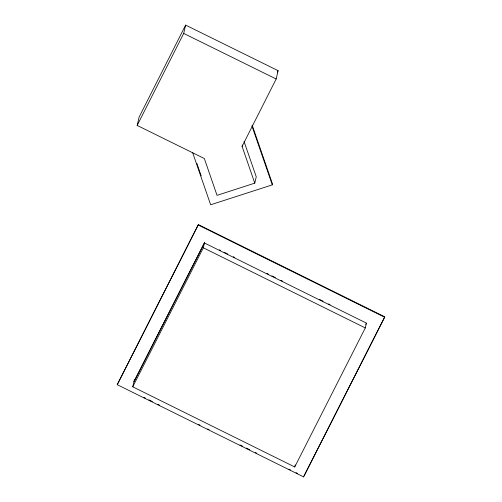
<?xml version="1.0" encoding="UTF-8"?>
<svg xmlns="http://www.w3.org/2000/svg" width="502" height="502" viewBox="0 0 502 502"><rect width="100%" height="100%" fill="white"/><g stroke="black" fill="none" stroke-linecap="round" stroke-linejoin="round"><path stroke-width="0.75" d="M137.184 125.437L139.104 117.117L185.621 25.1L278.095 70.669L276.175 78.99L242.096 146.408L254.778 183.148L217.04 195.341L204.327 158.525L137.184 125.437L183.701 33.421L185.621 25.1M117.236 384.683L198.378 224.601L384.764 316.818L384.664 317.258L303.622 476.9L117.236 384.683L198.378 224.601M132.754 386.822L133.865 382.003L204.439 242.981L366.416 323.119L365.299 327.938L294.724 466.96L132.754 386.822L203.329 247.8L204.439 242.981M134.467 379.412L133.965 381.564L204.546 242.541M242.096 146.408L242.416 144.996M254.778 183.148L256.246 176.792L244.066 141.526M192.561 152.388L210.652 204.778L272.291 184.868L272.492 183.989L252.148 125.073M294.724 466.96L295.201 464.896M303.622 476.9L303.723 476.461M277.393 72.062L278.095 70.669M365.707 324.518L366.416 323.119M304.074 475.764L384.764 316.818M183.701 33.421L276.175 78.99M198.277 225.034L384.664 317.258M219.267 249.827L220.673 250.523M224.174 252.255L227.682 253.987M233.292 256.767L234.691 257.457M266.951 273.421L268.35 274.111M271.858 275.849L275.36 277.581M280.969 280.354L282.375 281.051M319.536 299.437L323.043 301.175M328.653 303.948L330.052 304.645M203.329 247.8L365.299 327.938M143.961 397.415L145.367 398.111M148.868 399.843L152.37 401.575M157.979 404.348L159.379 405.045M198.616 424.46L200.016 425.15M207.728 428.965L209.127 429.656M239.956 444.91L242.761 446.297M246.262 448.035L249.77 449.767M255.374 452.54L256.773 453.231M289.008 469.182L290.407 469.872M296.017 472.646L297.416 473.342M251.941 125.952L272.291 184.868M196.84 163.319L201.17 175.863"/></g></svg>
